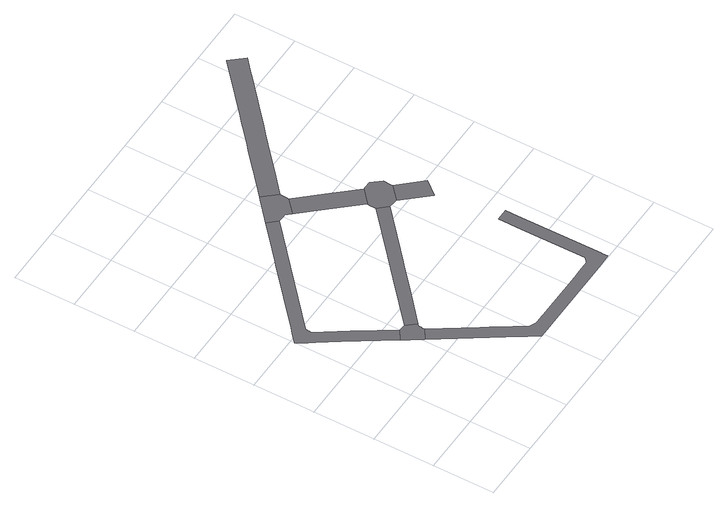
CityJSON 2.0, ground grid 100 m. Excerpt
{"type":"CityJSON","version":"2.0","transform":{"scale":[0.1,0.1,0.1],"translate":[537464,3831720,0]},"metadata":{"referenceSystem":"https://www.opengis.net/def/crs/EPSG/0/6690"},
"CityObjects":{
"road1":{"type":"Road","geometry":[{"type":"MultiSurface","lod":"1","boundaries":[[[0,1,2,3,4,5,6,7,8,9,10,11,12,13]]]}]},
"road2":{"type":"Road","attributes":{"RoadStructureAttribute.sectionType":"1"},"geometry":[{"type":"MultiSurface","lod":"1","boundaries":[[[14,15,16,17,18,19,20,21,22,23,24,25,26,3,2,27,28,29,30,31,32,33,34]]]}]},
"road3":{"type":"Road","attributes":{"RoadStructureAttribute.sectionType":"1"},"geometry":[{"type":"MultiSurface","lod":"1","boundaries":[[[35,36,37,38,39,40,41,42,43,44,45,46,47,48,49,8,7,50,51,52,53,54,55,56,57,58,59,60,61,62,63,64]]]}]},
"road4":{"type":"Road","attributes":{"RoadStructureAttribute.sectionType":"1"},"geometry":[{"type":"MultiSurface","lod":"1","boundaries":[[[65,66,67,13,12,68,69,70,71,72,73]]]}]},
"road5":{"type":"Road","geometry":[{"type":"MultiSurface","lod":"1","boundaries":[[[74,75,76,14,34,77,78,79,80,81,82,83]]]}]},
"road6":{"type":"Road","attributes":{"RoadStructureAttribute.sectionType":"1"},"geometry":[{"type":"MultiSurface","lod":"1","boundaries":[[[84,85,81,80,86,87,88]]]}]},
"road7":{"type":"Road","geometry":[{"type":"MultiSurface","lod":"1","boundaries":[[[89,90,88,87,91,65,73,92,93,94,95,96,97,98,99]]]}]},
"road8":{"type":"Road","attributes":{"RoadStructureAttribute.sectionType":"1"},"geometry":[{"type":"MultiSurface","lod":"1","boundaries":[[[95,94,100,101]]]}]},
"road9":{"type":"Road","attributes":{"RoadStructureAttribute.sectionType":"1"},"geometry":[{"type":"MultiSurface","lod":"1","boundaries":[[[102,103,104,105,106,107,108,109,110,111,112,113,74,83,114,115,116,117,118,119,120,121,122,123,124,125,126,127]]]}]}
},
"vertices":[
[1074,1787,0],[1040,1790,0],[1008,1794,0],[842,1683,0],[887,1616,0],[922,1563,0],[979,1478,0],[1034,1396,0],[1201,1504,0],[1204,1545,0],[1206,1569,0],[1209,1605,0],[1241,1633,0],[1107,1784,0],
[1772,4507,0],[1427,4202,0],[1354,4137,0],[1243,4039,0],[1161,3966,0],[232,3144,0],[143,3065,0],[35,2970,0],[0,2939,0],[47,2869,0],[111,2774,0],[172,2683,0],[374,2383,0],[649,2336,0],[616,2385,0],[303,2850,0],[307,2887,0],[310,2912,0],[315,2948,0],[1906,4358,0],[1908,4359,0],
[3572,1724,0],[3573,1335,0],[3573,1190,0],[3576,281,0],[3505,211,0],[3318,211,0],[3173,210,0],[2318,208,0],[2213,208,0],[2166,208,0],[2129,208,0],[2037,254,0],[1767,657,0],[1717,732,0],[1642,844,0],[1807,240,0],[1850,176,0],[1951,23,0],[1963,6,0],[2019,6,0],[2168,6,0],[2225,7,0],[3575,12,0],[3587,12,0],[3680,13,0],[3778,13,0],[3778,115,0],[3778,123,0],[3771,1522,0],[3770,1725,0],
[2838,3317,0],[2141,2698,0],[1803,2397,0],[1656,2001,0],[2107,2400,0],[2144,2434,0],[2728,2952,0],[2820,3033,0],[2970,3166,0],
[2160,4850,0],[2120,4815,0],[1840,4567,0],[1944,4358,0],[2007,4356,0],[2055,4355,0],[2126,4275,0],[2346,4479,0],[2348,4506,0],[2356,4628,0],
[2769,4002,0],[2698,4082,0],[2405,3960,0],[2844,3464,0],[3069,3663,0],
[3217,3656,0],[3103,3662,0],[2842,3428,0],[2972,3166,0],[3085,3153,0],[3120,3149,0],[3341,3353,0],[3343,3390,0],[3351,3503,0],[3352,3504,0],[3219,3656,0],
[3484,2740,0],[3680,2972,0],
[4175,6633,0],[4052,6524,0],[3968,6450,0],[3359,5912,0],[3248,5813,0],[3151,5727,0],[2934,5535,0],[2846,5457,0],[2559,5203,0],[2476,5129,0],[2460,5115,0],[2256,4935,0],[2452,4712,0],[2705,4935,0],[2941,5143,0],[3250,5415,0],[3322,5478,0],[3395,5542,0],[3447,5588,0],[3659,5775,0],[3762,5866,0],[3762,5867,0],[3818,5916,0],[4068,6137,0],[4172,6228,0],[4375,6407,0]
]}
